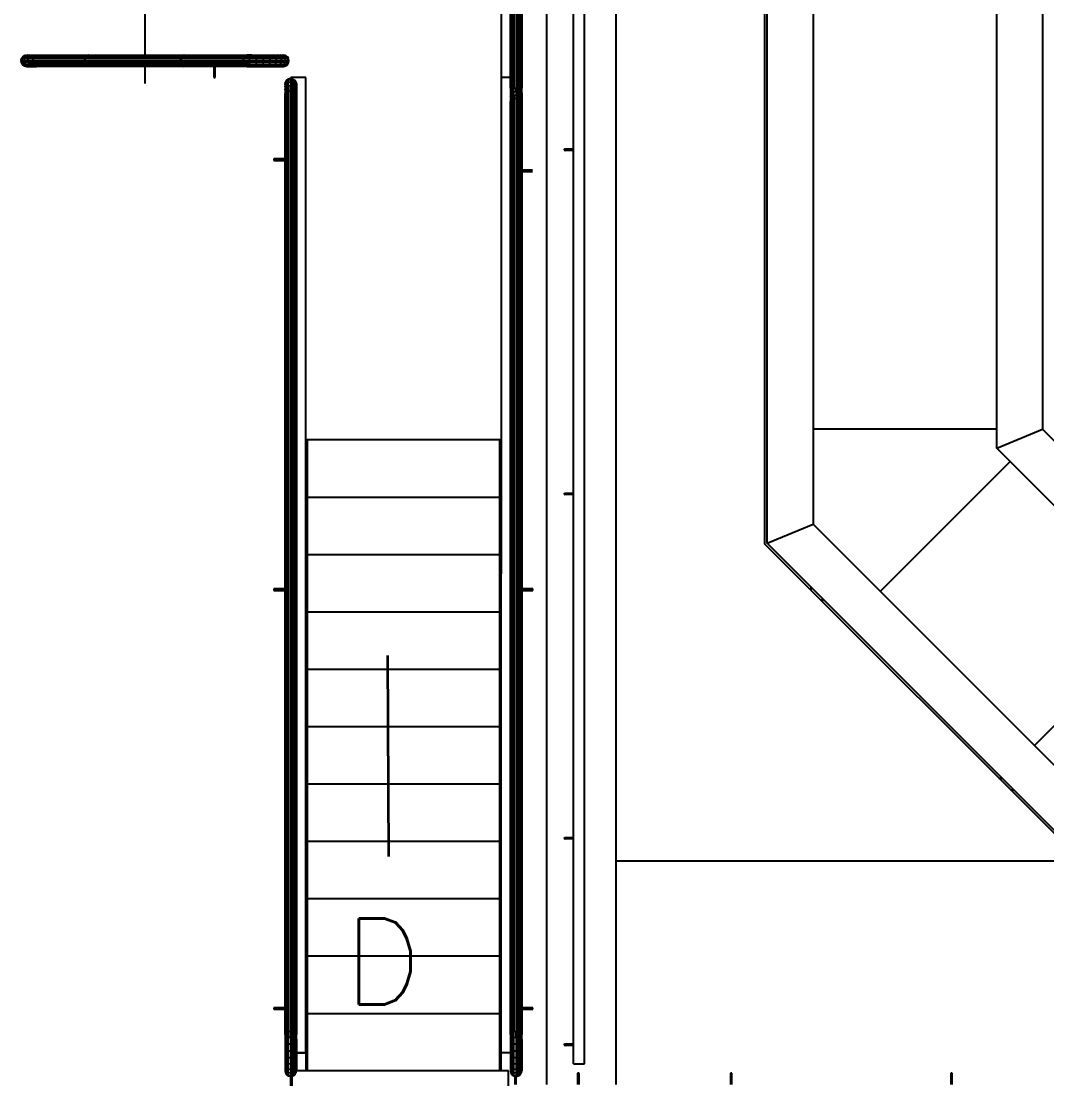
# Model space of a CAD drawing. Header units: metres. Extents: x 0 to 63075, y 0 to 44550.
# Drawn here: x 49963 to 50635, y 37847 to 38539 of the extents above; entities that cross this region are included whole.
import ezdxf
from ezdxf.enums import TextEntityAlignment as Align

# ---------------------------------------------------------------- set-up
doc = ezdxf.new("R2010")
doc.units = ezdxf.units.M
doc.header["$LTSCALE"] = 75
for name, color, linetype in [('GSB', 7, 'Continuous'), ('ML6', 1, 'Continuous'), ('SL1', 8, 'Continuous')]:
    doc.layers.add(name, color=color, linetype=linetype)
doc.styles.add('Arial', font='arial.ttf')
doc.styles.add('txt.shx-b', font='txt.shx')
doc.dimstyles.new('ANSI_FRACTIONAL_L', dxfattribs={"dimtxt": 0.18, "dimasz": 0.18, "dimexe": 0.18, "dimexo": 0.0625, "dimgap": 0.09, "dimtad": 0, "dimtih": 1, "dimtoh": 1, "dimdec": 4, "dimzin": 0, "dimdsep": 46, "dimtxsty": 'Standard', "dimcen": 0.09, "dimadec": 0, "dimazin": 0, "dimtfac": 1, "dimtdec": 4, "dimtofl": 0, "dimtmove": 0, "dimatfit": 3, "dimfxl": 1, "dimtolj": 1, "dimtzin": 0, "dimarcsym": 0})

# ---------------------------------------------------------------- blocks, each defined once
blk = doc.blocks.new('A$C6bae614f')
at = {"layer": 'SL1'}
for p, q in [((349169.8, 26820.8), (349170.6, 51103.7)), ((349470.6, 51103.7), (349469.8, 26820.8)), ((349285.9, 26911), (349286.7, 50755)), ((349334.1, 26911), (349334.9, 50738.9)), ((350129.9, 29179.3), (350130.2, 37263.3)), ((350330.2, 37180.4), (350329.9, 29262.2)), ((350119.9, 29175.2), (350120, 32795)), ((351129.9, 29593.5), (351130, 32505)), ((351330, 32275.5), (351329.9, 29676.4)), ((347420, 31306.1), (347420, 32239.1)), ((348971.4, 32240.2), (348971.4, 31208.1)), ((349011.5, 31162.8), (349011.5, 32163.6)), ((349013.4, 32163.6), (349013.4, 31162.8)), ((349018.7, 32163.6), (349018.7, 31162.8)), ((349026.6, 32163.6), (349026.6, 31162.8)), ((349035.9, 32163.6), (349035.9, 31162.8)), ((349045.3, 32163.6), (349045.2, 31162.8)), ((349053.2, 32163.6), (349053.2, 31162.8)), ((349058.5, 32163.6), (349058.5, 31162.8)), ((349060.3, 32163.6), (349060.3, 31162.8)), ((346881.1, 31291), (346886.4, 31298.9)), ((346884.5, 31291), (346889.7, 31298.9)), ((346886.4, 31298.9), (346894.3, 31304.2)), ((346889.7, 31298.9), (346886.4, 31298.9)), ((346889.7, 31298.9), (346897.4, 31304.2)), ((346889.7, 31298.9), (346899.4, 31298.9)), ((346894.3, 31304.2), (346903.6, 31306.1)), ((346897.4, 31304.2), (346894.3, 31304.2)), ((346894.7, 31291), (346899.4, 31298.9)), ((346897.4, 31304.2), (346906.4, 31306.1)), ((346897.4, 31304.2), (346906.4, 31304.2)), ((346899.4, 31298.9), (346906.4, 31304.2)), ((346899.4, 31298.9), (346915, 31298.9)), ((346906.4, 31306.1), (346903.6, 31306.1)), ((346906.4, 31304.2), (346914.7, 31306.1)), ((346906.4, 31306.1), (346914.7, 31306.1)), ((346906.4, 31304.2), (346921, 31304.2)), ((346911, 31291), (346915, 31298.9)), ((346914.7, 31306.1), (346928.1, 31306.1)), ((346915, 31298.9), (346921, 31304.2)), ((346915, 31298.9), (346935.6, 31298.9)), ((346921, 31304.2), (346928.1, 31306.1)), ((346921, 31304.2), (346940.2, 31304.2)), ((346928.1, 31306.1), (346945.6, 31306.1)), ((346932.6, 31291), (346935.6, 31298.9)), ((346935.6, 31298.9), (346940.2, 31304.2)), ((346935.6, 31298.9), (347160.7, 31298.9)), ((346940.2, 31304.2), (346945.6, 31306.1)), ((346940.2, 31304.2), (347165.3, 31304.2)), ((346945.6, 31306.1), (347170.7, 31306.1)), ((347157.6, 31291), (347160.7, 31298.9)), ((347159.4, 31291), (347162.6, 31298.9)), ((347160.7, 31298.9), (347165.3, 31304.2)), ((347160.7, 31298.9), (347162.6, 31298.9)), ((347162.6, 31298.9), (347167.4, 31304.2)), ((347162.6, 31298.9), (347577.3, 31298.9)), ((347165.3, 31304.2), (347170.7, 31306.1)), ((347165.3, 31304.2), (347167.4, 31304.2)), ((347167.4, 31304.2), (347173, 31306.1)), ((347167.4, 31304.2), (347582.1, 31304.2)), ((347173, 31306.1), (347170.7, 31306.1)), ((347173, 31306.1), (347587.7, 31306.1)), ((347574.1, 31291), (347577.3, 31298.9)), ((347574.8, 31291), (347577.9, 31298.9)), ((347578.6, 31298.9), (347575.4, 31291)), ((347577.3, 31298.9), (347582.1, 31304.2)), ((347577.9, 31298.9), (347577.3, 31298.9)), ((347577.9, 31298.9), (347578.6, 31298.9)), ((347583.3, 31304.2), (347578.6, 31298.9)), ((347578.6, 31298.9), (347852.4, 31299)), ((347582.1, 31304.2), (347587.7, 31306.1)), ((347582.1, 31304.2), (347582.6, 31304.2)), ((347582.6, 31304.2), (347588.2, 31306.1)), ((347582.6, 31304.2), (347583.3, 31304.2)), ((347583.3, 31304.2), (347857.1, 31304.2)), ((347588.2, 31306.1), (347587.7, 31306.1)), ((347588.8, 31306.1), (347588.2, 31306.1)), ((347588.8, 31306.1), (347862.6, 31306.1)), ((347849.3, 31291), (347852.4, 31299)), ((347852.4, 31299), (347857.1, 31304.2)), ((347877.4, 31299), (347852.4, 31299)), ((347857.1, 31304.2), (347862.6, 31306.1)), ((347880.4, 31304.3), (347857.1, 31304.2)), ((347884, 31306.1), (347862.6, 31306.1)), ((347875.4, 31291), (347877.4, 31299)), ((347877.4, 31299), (347880.4, 31304.3)), ((347877.4, 31299), (347905.1, 31299)), ((347880.4, 31304.3), (347884, 31306.1)), ((347880.4, 31304.3), (347906.2, 31304.3)), ((347884, 31306.1), (347907.5, 31306.1)), ((347904.3, 31291.1), (347905.1, 31299)), ((347905.1, 31299), (347906.2, 31304.3)), ((347905.1, 31299), (347933.7, 31299)), ((347906.2, 31304.3), (347907.5, 31306.1)), ((347906.2, 31304.3), (347932.9, 31304.3)), ((347907.5, 31306.1), (347931.9, 31306.1)), ((347931.9, 31306.1), (347955.7, 31306.1)), ((347932.9, 31304.3), (347931.9, 31306.1)), ((347933.7, 31299), (347932.9, 31304.3)), ((347932.9, 31304.3), (347958.9, 31304.3)), ((347933.7, 31299), (347961.6, 31299)), ((347934.2, 31291.1), (347933.7, 31299)), ((347958.9, 31304.3), (347955.7, 31306.1)), ((347955.7, 31306.1), (347977.5, 31306.1)), ((347958.9, 31304.3), (347982.7, 31304.3)), ((347961.6, 31299), (347958.9, 31304.3)), ((347961.6, 31299), (347987.1, 31299)), ((347963.4, 31291.1), (347961.6, 31299)), ((347982.7, 31304.3), (347977.5, 31306.1)), ((347977.5, 31306.1), (347996, 31306.1)), ((347987.1, 31299), (347982.7, 31304.3)), ((347982.7, 31304.3), (348002.9, 31304.3)), ((347990.1, 31291.1), (347987.1, 31299)), ((347987.1, 31299), (348008.8, 31299)), ((348002.9, 31304.3), (347996, 31306.1)), ((347996, 31306.1), (348010, 31306.1)), ((348002.9, 31304.3), (348018.2, 31304.3)), ((348008.8, 31299), (348002.9, 31304.3)), ((348012.7, 31291.1), (348008.8, 31299)), ((348008.8, 31299), (348025.2, 31299)), ((348018.2, 31304.3), (348010, 31306.1)), ((348010, 31306.1), (348018.8, 31306.1)), ((348018.2, 31304.3), (348027.8, 31304.3)), ((348025.2, 31299), (348018.2, 31304.3)), ((348018.8, 31306.1), (348021.7, 31306.1)), ((348027.8, 31304.3), (348018.8, 31306.1)), ((348031.1, 31304.3), (348021.7, 31306.1)), ((348029.9, 31291.1), (348025.2, 31299)), ((348025.2, 31299), (348035.5, 31299)), ((348027.8, 31304.3), (348031.1, 31304.3)), ((348035.5, 31299), (348027.8, 31304.3)), ((348039, 31299), (348031.1, 31304.3)), ((348035.5, 31299), (348039, 31299)), ((348040.6, 31291.1), (348035.5, 31299)), ((348044.3, 31291.1), (348039, 31299)), ((346879.2, 31281.7), (346881.1, 31291)), ((346879.2, 31281.6), (346879.2, 31281.7)), ((346882.7, 31281.7), (346879.2, 31281.7)), ((346881.1, 31272.3), (346879.2, 31281.7)), ((346879.2, 31281.6), (346881.1, 31272.2)), ((346884.5, 31291), (346881.1, 31291)), ((346881.1, 31272.2), (346881.1, 31272.3)), ((346884.5, 31272.3), (346881.1, 31272.3)), ((346886.4, 31264.4), (346881.1, 31272.3)), ((346881.1, 31272.2), (346886.4, 31264.3)), ((346882.7, 31281.7), (346884.5, 31291)), ((346884.5, 31272.3), (346882.7, 31281.7)), ((346882.7, 31281.7), (346893, 31281.7)), ((346884.5, 31291), (346894.7, 31291)), ((346889.7, 31264.4), (346884.5, 31272.3)), ((346894.7, 31272.3), (346884.5, 31272.3)), ((346886.4, 31264.3), (346886.4, 31264.4)), ((346889.7, 31264.4), (346886.4, 31264.4)), ((346894.3, 31259.1), (346886.4, 31264.4)), ((346886.4, 31264.3), (346894.3, 31259)), ((346897.4, 31259.1), (346889.7, 31264.4)), ((346889.7, 31264.4), (346899.4, 31264.4)), ((346893, 31281.7), (346894.7, 31291)), ((346893, 31281.7), (346909.6, 31281.7)), ((346894.7, 31272.3), (346893, 31281.7)), ((346894.3, 31259), (346894.3, 31259.1)), ((346897.4, 31259.1), (346894.3, 31259.1)), ((346903.6, 31257.3), (346894.3, 31259.1)), ((346894.3, 31259), (346903.6, 31257.2)), ((346894.7, 31291), (346911, 31291)), ((346899.4, 31264.4), (346894.7, 31272.3)), ((346911, 31272.3), (346894.7, 31272.3)), ((346897.4, 31259.1), (346906.4, 31259.1)), ((346906.4, 31257.3), (346897.4, 31259.1)), ((346906.4, 31259.1), (346899.4, 31264.4)), ((346899.4, 31264.4), (346915, 31264.4)), ((346903.6, 31257.3), (346903.6, 31257.2)), ((346903.6, 31257.2), (346904.1, 31257.3)), ((346903.6, 31257.3), (346906.4, 31257.3)), ((346914.7, 31257.3), (346906.4, 31259.1)), ((346906.4, 31259.1), (346921, 31259.1)), ((346906.4, 31257.3), (346914.7, 31257.3)), ((346909.6, 31281.7), (346911, 31291)), ((346911, 31272.3), (346909.6, 31281.7)), ((346909.6, 31281.7), (346931.5, 31281.7)), ((346911, 31291), (346932.6, 31291)), ((346915, 31264.4), (346911, 31272.3)), ((346911, 31272.3), (346932.6, 31272.3)), ((346914.7, 31257.3), (346928.1, 31257.3)), ((346915, 31264.4), (346935.6, 31264.4)), ((346921, 31259.1), (346915, 31264.4)), ((346928.1, 31257.3), (346921, 31259.1)), ((346921, 31259.1), (346940.2, 31259.1)), ((346928.1, 31257.3), (346945.6, 31257.3)), ((346931.5, 31281.7), (346932.6, 31291)), ((346932.6, 31272.3), (346931.5, 31281.7)), ((346931.5, 31281.7), (347156.5, 31281.7)), ((346932.6, 31291), (347157.6, 31291)), ((346932.6, 31272.3), (347157.6, 31272.3)), ((346935.6, 31264.4), (346932.6, 31272.3)), ((346935.6, 31264.4), (347160.7, 31264.4)), ((346940.2, 31259.1), (346935.6, 31264.4)), ((346945.6, 31257.3), (346940.2, 31259.1)), ((346940.2, 31259.1), (347165.3, 31259.1)), ((347170.7, 31257.3), (346945.6, 31257.3)), ((347156.5, 31281.7), (347157.6, 31291)), ((347156.5, 31281.7), (347158.3, 31281.7)), ((347157.6, 31272.3), (347156.5, 31281.7)), ((347157.6, 31291), (347159.4, 31291)), ((347157.6, 31272.3), (347159.4, 31272.3)), ((347160.7, 31264.4), (347157.6, 31272.3)), ((347158.3, 31281.7), (347159.4, 31291)), ((347158.3, 31281.7), (347573, 31281.7)), ((347159.4, 31272.3), (347158.3, 31281.7)), ((347159.4, 31291), (347574.1, 31291)), ((347159.4, 31272.3), (347574.1, 31272.3)), ((347162.6, 31264.4), (347159.4, 31272.3)), ((347165.3, 31259.1), (347160.7, 31264.4)), ((347160.7, 31264.4), (347162.6, 31264.4)), ((347162.6, 31264.4), (347577.3, 31264.4)), ((347167.4, 31259.1), (347162.6, 31264.4)), ((347165.3, 31259.1), (347167.4, 31259.1)), ((347170.7, 31257.3), (347165.3, 31259.1)), ((347167.4, 31259.1), (347582.1, 31259.1)), ((347173, 31257.3), (347167.4, 31259.1)), ((347173, 31257.3), (347170.7, 31257.3)), ((347587.7, 31257.3), (347173, 31257.3)), ((347420, 31182.6), (347420, 31257.3)), ((347573, 31281.7), (347574.1, 31291)), ((347573, 31281.7), (347574.3, 31281.7)), ((347574.1, 31272.3), (347573, 31281.7)), ((347575.3, 31273.6), (347573.9, 31273.6)), ((347575.3, 31273.6), (347573.9, 31273.6)), ((347574.1, 31291), (347575.4, 31291)), ((347574.1, 31291), (347574.8, 31291)), ((347577.3, 31264.4), (347574.1, 31272.3)), ((347575.4, 31291), (347574.3, 31281.7)), ((347574.3, 31281.7), (347575.4, 31272.3)), ((347574.3, 31281.7), (347848.2, 31281.7)), ((347575.4, 31291), (347849.3, 31291)), ((347575.4, 31272.3), (347849.3, 31272.4)), ((347575.4, 31272.3), (347578.6, 31264.4)), ((347576.4, 31266.7), (347577.7, 31266.7)), ((347577.3, 31264.4), (347578.6, 31264.4)), ((347582.1, 31259.1), (347577.3, 31264.4)), ((347578.6, 31264.4), (347852.4, 31264.5)), ((347578.6, 31264.4), (347583.3, 31259.1)), ((347582.1, 31259.1), (347583.3, 31259.1)), ((347587.7, 31257.3), (347582.1, 31259.1)), ((347583.3, 31259.1), (347857.1, 31259.2)), ((347583.3, 31259.1), (347588.8, 31257.3)), ((347588.2, 31257.4), (347587.7, 31257.3)), ((347862.6, 31257.3), (347588.8, 31257.3)), ((347661.1, 31267.2), (347661.1, 31265.2)), ((347661.1, 31265.2), (347663.3, 31265.2)), ((347718.3, 31257.3), (347718.3, 31208.1)), ((347724.6, 31208.1), (347724.6, 31257.3)), ((347848.2, 31281.7), (347849.3, 31291)), ((347849.3, 31272.4), (347848.2, 31281.7)), ((347874.7, 31281.7), (347848.2, 31281.7)), ((347875.4, 31291), (347849.3, 31291)), ((347875.4, 31272.4), (347849.3, 31272.4)), ((347852.4, 31264.5), (347849.3, 31272.4)), ((347857.1, 31259.2), (347852.4, 31264.5)), ((347877.4, 31264.5), (347852.4, 31264.5)), ((347862.6, 31257.3), (347857.1, 31259.2)), ((347880.4, 31259.2), (347857.1, 31259.2)), ((347862.6, 31257.3), (347884, 31257.3)), ((347874.7, 31281.7), (347875.4, 31291)), ((347874.7, 31281.7), (347904, 31281.7)), ((347875.4, 31272.4), (347874.7, 31281.7)), ((347875.4, 31291), (347904.3, 31291.1)), ((347904.3, 31272.4), (347875.4, 31272.4)), ((347877.4, 31264.5), (347875.4, 31272.4)), ((347880.4, 31259.2), (347877.4, 31264.5)), ((347877.4, 31264.5), (347905.1, 31264.5)), ((347884, 31257.3), (347880.4, 31259.2)), ((347880.4, 31259.2), (347906.2, 31259.2)), ((347884, 31257.3), (347907.5, 31257.3)), ((347904, 31281.7), (347904.3, 31291.1)), ((347904, 31281.7), (347934.4, 31281.7)), ((347904.3, 31272.4), (347904, 31281.7)), ((347904.3, 31291.1), (347934.2, 31291.1)), ((347934.2, 31272.4), (347904.3, 31272.4)), ((347905.1, 31264.5), (347904.3, 31272.4)), ((347905.1, 31264.5), (347933.7, 31264.5)), ((347906.2, 31259.2), (347905.1, 31264.5)), ((347906.2, 31259.2), (347932.9, 31259.2)), ((347907.5, 31257.3), (347906.2, 31259.2)), ((347907.5, 31257.3), (347931.9, 31257.3)), ((347931.9, 31257.3), (347932.9, 31259.2)), ((347931.9, 31257.3), (347955.7, 31257.3)), ((347932.9, 31259.2), (347933.7, 31264.5)), ((347932.9, 31259.2), (347958.9, 31259.2)), ((347933.7, 31264.5), (347934.2, 31272.4)), ((347933.7, 31264.5), (347961.6, 31264.5)), ((347934.2, 31291.1), (347963.4, 31291.1)), ((347934.4, 31281.7), (347934.2, 31291.1)), ((347934.2, 31272.4), (347934.4, 31281.7)), ((347963.4, 31272.4), (347934.2, 31272.4)), ((347934.4, 31281.7), (347964, 31281.7)), ((347955.7, 31257.3), (347958.9, 31259.2)), ((347955.7, 31257.3), (347977.5, 31257.3)), ((347958.9, 31259.2), (347961.6, 31264.5)), ((347958.9, 31259.2), (347982.7, 31259.2)), ((347961.6, 31264.5), (347963.4, 31272.4)), ((347961.6, 31264.5), (347987.1, 31264.5)), ((347964, 31281.7), (347963.4, 31291.1)), ((347963.4, 31291.1), (347990.1, 31291.1)), ((347963.4, 31272.4), (347964, 31281.7)), ((347990.1, 31272.4), (347963.4, 31272.4)), ((347964, 31281.7), (347991.1, 31281.7)), ((347977.5, 31257.3), (347982.7, 31259.2)), ((347977.5, 31257.3), (347996, 31257.3)), ((347982.7, 31259.2), (347987.1, 31264.5)), ((347982.7, 31259.2), (348002.9, 31259.2)), ((347987.1, 31264.5), (347990.1, 31272.4)), ((347987.1, 31264.5), (348008.8, 31264.5)), ((347990.1, 31291.1), (348012.7, 31291.1)), ((347991.1, 31281.7), (347990.1, 31291.1)), ((347990.1, 31272.4), (347991.1, 31281.7)), ((348012.7, 31272.4), (347990.1, 31272.4)), ((347991.1, 31281.7), (348014.1, 31281.7)), ((347996, 31257.3), (348002.9, 31259.2)), ((347996, 31257.3), (348010, 31257.3)), ((348002.9, 31259.2), (348008.8, 31264.5)), ((348002.9, 31259.2), (348018.2, 31259.2)), ((348008.8, 31264.5), (348012.7, 31272.4)), ((348008.8, 31264.5), (348025.2, 31264.5)), ((348010, 31257.3), (348018.2, 31259.2)), ((348010, 31257.3), (348018.8, 31257.3)), ((348012.7, 31291.1), (348029.9, 31291.1)), ((348014.1, 31281.7), (348012.7, 31291.1)), ((348012.7, 31272.4), (348014.1, 31281.7)), ((348029.9, 31272.4), (348012.7, 31272.4)), ((348014.1, 31281.7), (348031.5, 31281.7)), ((348018.2, 31259.2), (348025.2, 31264.5)), ((348018.2, 31259.2), (348027.8, 31259.2)), ((348018.8, 31257.3), (348027.8, 31259.2)), ((348018.8, 31257.3), (348021.8, 31257.3)), ((348021.8, 31257.3), (348031.1, 31259.2)), ((348025.2, 31264.5), (348029.9, 31272.4)), ((348025.2, 31264.5), (348035.5, 31264.5)), ((348027.8, 31259.2), (348035.5, 31264.5)), ((348027.8, 31259.2), (348031.1, 31259.2)), ((348029.9, 31291.1), (348040.6, 31291.1)), ((348031.5, 31281.7), (348029.9, 31291.1)), ((348029.9, 31272.4), (348031.5, 31281.7)), ((348040.6, 31272.4), (348029.9, 31272.4)), ((348031.1, 31259.2), (348039, 31264.5)), ((348031.5, 31281.7), (348042.4, 31281.7)), ((348035.5, 31264.5), (348040.6, 31272.4)), ((348035.5, 31264.5), (348039, 31264.5)), ((348039, 31264.5), (348044.3, 31272.4)), ((348040.6, 31291.1), (348044.3, 31291.1)), ((348042.4, 31281.7), (348040.6, 31291.1)), ((348040.6, 31272.4), (348042.4, 31281.7)), ((348040.6, 31272.4), (348044.3, 31272.4)), ((348042.4, 31281.7), (348046.1, 31281.7)), ((348046.1, 31281.7), (348044.3, 31291.1)), ((348044.3, 31272.4), (348046.1, 31281.7)), ((347718.3, 31208.1), (347724.6, 31208.1)), ((348053.9, 31203.7), (348053.9, 31208.1)), ((348120, 31208.1), (348053.9, 31208.1)), ((348119.8, 26958.1), (348120, 31208.1)), ((348970, 31208.1), (348969.8, 26880.6)), ((349011.5, 31208.1), (348970, 31208.1)), ((348031.4, 31188.7), (348029.5, 31179.3)), ((348029.5, 31179.3), (348029.6, 31178.8)), ((348029.6, 31179.3), (348029.5, 31179.3)), ((348029.6, 31179.3), (348031.5, 31188.7)), ((348029.6, 31176.5), (348031.5, 31185.6)), ((348029.6, 31179.3), (348029.6, 31176.5)), ((348029.6, 31168.3), (348031.5, 31176.6)), ((348029.6, 31176.5), (348029.6, 31168.3)), ((348029.6, 31168.3), (348029.6, 31155.2)), ((348029.6, 31155.2), (348031.5, 31162.2)), ((348036.6, 31196.6), (348031.4, 31188.7)), ((348031.4, 31188.7), (348031.5, 31188.7)), ((348031.5, 31188.7), (348036.7, 31196.6)), ((348031.5, 31185.6), (348036.7, 31193.3)), ((348031.5, 31185.6), (348031.5, 31188.7)), ((348031.5, 31185.6), (348031.5, 31176.6)), ((348031.5, 31176.6), (348036.7, 31183.7)), ((348031.5, 31176.6), (348031.5, 31162.2)), ((348031.5, 31162.2), (348036.7, 31168.2)), ((348031.5, 31162.2), (348031.5, 31143.2)), ((348044.6, 31201.9), (348036.6, 31196.6)), ((348036.6, 31196.6), (348036.7, 31196.6)), ((348036.7, 31196.6), (348044.7, 31201.9)), ((348036.7, 31193.3), (348044.7, 31198.4)), ((348036.7, 31193.3), (348036.7, 31196.6)), ((348036.7, 31193.3), (348036.7, 31183.7)), ((348036.7, 31183.7), (348044.7, 31188.4)), ((348036.7, 31183.7), (348036.7, 31168.2)), ((348036.7, 31168.2), (348044.7, 31172.2)), ((348036.7, 31168.2), (348036.7, 31147.8)), ((348053.9, 31203.7), (348044.6, 31201.9)), ((348044.6, 31201.9), (348044.7, 31201.9)), ((348044.7, 31201.9), (348054, 31203.7)), ((348044.7, 31198.4), (348044.7, 31201.9)), ((348044.7, 31198.4), (348054, 31200.3)), ((348044.7, 31188.4), (348044.7, 31198.4)), ((348044.7, 31188.4), (348054, 31190)), ((348044.7, 31172.2), (348044.7, 31188.4)), ((348044.7, 31172.2), (348054, 31173.7)), ((348044.7, 31172.2), (348044.7, 31150.9)), ((348053.9, 31203.7), (348054, 31203.7)), ((348054, 31200.3), (348054, 31203.7)), ((348054, 31203.7), (348063.3, 31201.9)), ((348054, 31200.3), (348063.3, 31198.4)), ((348054, 31200.3), (348054, 31190)), ((348054, 31190), (348063.3, 31188.4)), ((348054, 31190), (348054, 31173.7)), ((348054, 31173.7), (348063.3, 31172.2)), ((348054, 31173.7), (348054, 31152)), ((348063.3, 31201.9), (348071.3, 31196.6)), ((348063.3, 31198.4), (348063.3, 31201.9)), ((348063.3, 31198.4), (348071.3, 31193.3)), ((348063.3, 31198.4), (348063.3, 31188.4)), ((348063.3, 31188.4), (348063.3, 31172.2)), ((348063.3, 31188.4), (348071.3, 31183.7)), ((348063.3, 31172.2), (348063.3, 31150.9)), ((348063.3, 31172.2), (348071.3, 31168.2)), ((348071.3, 31196.6), (348076.5, 31188.7)), ((348071.3, 31193.3), (348071.3, 31196.6)), ((348071.3, 31193.3), (348071.3, 31183.7)), ((348071.3, 31193.3), (348076.5, 31185.6)), ((348071.3, 31183.7), (348076.5, 31176.6)), ((348071.3, 31183.7), (348071.3, 31168.2)), ((348071.3, 31168.2), (348071.3, 31147.8)), ((348071.3, 31168.2), (348076.5, 31162.2)), ((348076.5, 31188.7), (348078.4, 31179.3)), ((348076.5, 31185.6), (348076.5, 31188.7)), ((348076.5, 31185.6), (348076.5, 31176.6)), ((348076.5, 31185.6), (348078.4, 31176.5)), ((348076.5, 31176.6), (348076.5, 31162.2)), ((348076.5, 31176.6), (348078.4, 31168.3)), ((348076.5, 31162.2), (348076.5, 31143.2)), ((348076.5, 31162.2), (348078.4, 31155.2)), ((348078.4, 31176.5), (348078.4, 31179.3)), ((348078.4, 31176.5), (348078.4, 31168.3)), ((348078.4, 31168.3), (348078.4, 31155.2)), ((349011.5, 31162.8), (349011.5, 31142.2)), ((349011.5, 31162.8), (349013.4, 31162.8)), ((349013.4, 31144.1), (349013.4, 31162.8)), ((349013.4, 31162.8), (349018.7, 31162.8)), ((349018.7, 31162.8), (349026.6, 31162.8)), ((349018.7, 31145.7), (349018.7, 31162.8)), ((349026.6, 31146.8), (349026.6, 31162.8)), ((349026.6, 31162.8), (349035.9, 31162.8)), ((349035.9, 31162.8), (349045.2, 31162.8)), ((349035.9, 31147.2), (349035.9, 31162.8)), ((349045.2, 31146.8), (349045.2, 31162.8)), ((349045.2, 31162.8), (349053.2, 31162.8)), ((349053.2, 31162.8), (349058.5, 31162.8)), ((349053.2, 31145.7), (349053.2, 31162.8)), ((349058.5, 31144.1), (349058.5, 31162.8)), ((349058.5, 31162.8), (349060.3, 31162.8)), ((349060.3, 31142.2), (349060.3, 31162.8)), ((348029.5, 27039), (348029.6, 31137.8)), ((348029.6, 31155.2), (348029.6, 31137.8)), ((348029.6, 31137.8), (348031.5, 31143.2)), ((348031.5, 31143.2), (348031.3, 27044.5)), ((348031.5, 31143.2), (348036.7, 31147.8)), ((348036.7, 31147.8), (348036.6, 27049.1)), ((348036.7, 31147.8), (348044.7, 31150.9)), ((348044.7, 31150.9), (348044.5, 27052.2)), ((348044.7, 31150.9), (348054, 31152)), ((348054, 31152), (348053.9, 27053.3)), ((348054, 31152), (348063.3, 31150.9)), ((348063.3, 31150.9), (348063.2, 27052.2)), ((348063.3, 31150.9), (348071.3, 31147.8)), ((348071.3, 31147.8), (348071.1, 27049.1)), ((348071.3, 31147.8), (348076.5, 31143.2)), ((348076.5, 31143.2), (348076.4, 27044.5)), ((348076.5, 31143.2), (348078.4, 31137.8)), ((348078.4, 31137.8), (348078.3, 27039)), ((348078.4, 31155.2), (348078.4, 31137.8)), ((349011.5, 31142.2), (349013.4, 31144.1)), ((349011.5, 31142.2), (349011.5, 31122.4)), ((349011.5, 31122.4), (349013.4, 31126.2)), ((349011.5, 31122.4), (349011.5, 31104.4)), ((349013.4, 31144.1), (349018.7, 31145.7)), ((349013.4, 31144.1), (349013.4, 31126.2)), ((349013.4, 31126.2), (349018.7, 31129.4)), ((349013.4, 31126.2), (349013.4, 31109.8)), ((349013.4, 31109.8), (349018.7, 31114.5)), ((349018.7, 31114.5), (349018.5, 27049.1)), ((349018.7, 31145.7), (349026.6, 31146.8)), ((349018.7, 31145.7), (349018.7, 31129.4)), ((349018.7, 31129.4), (349026.6, 31131.5)), ((349018.7, 31129.4), (349018.7, 31114.5)), ((349018.7, 31114.5), (349026.6, 31117.6)), ((349026.6, 31117.6), (349026.4, 27052.2)), ((349026.6, 31146.8), (349035.9, 31147.2)), ((349026.6, 31131.5), (349026.6, 31146.8)), ((349026.6, 31131.5), (349035.9, 31132.3)), ((349026.6, 31131.5), (349026.6, 31117.6)), ((349026.6, 31117.6), (349035.9, 31118.7)), ((349035.9, 31118.7), (349035.8, 27053.3)), ((349035.9, 31147.2), (349035.9, 31132.3)), ((349035.9, 31147.2), (349045.2, 31146.8)), ((349035.9, 31132.3), (349045.2, 31131.5)), ((349035.9, 31132.3), (349035.9, 31118.7)), ((349035.9, 31118.7), (349045.2, 31117.6)), ((349045.2, 31117.6), (349045.1, 27052.2)), ((349045.2, 31146.8), (349053.2, 31145.7)), ((349045.2, 31146.8), (349045.2, 31131.5)), ((349045.2, 31117.6), (349045.2, 31131.5)), ((349045.2, 31131.5), (349053.2, 31129.4)), ((349053.2, 31114.5), (349045.2, 31117.6)), ((349045.3, 31131.5), (349045.3, 31117.6)), ((349053.2, 31115.4), (349051.7, 31115)), ((349053.2, 31114.5), (349053, 27049.1)), ((349053.2, 31145.7), (349053.2, 31129.4)), ((349053.2, 31145.7), (349058.5, 31144.1)), ((349053.2, 31129.4), (349058.5, 31126.2)), ((349053.2, 31129.4), (349053.2, 31114.5)), ((349053.2, 31114.5), (349058.5, 31109.8)), ((349058.5, 31144.1), (349058.5, 31126.2)), ((349058.5, 31144.1), (349060.3, 31142.2)), ((349058.5, 31126.2), (349060.3, 31122.4)), ((349058.5, 31126.2), (349058.5, 31109.8)), ((349060.3, 31142.2), (349060.3, 31122.4)), ((349060.3, 31122.4), (349060.3, 31104.4)), ((349011.4, 27039), (349011.5, 31104.4)), ((349011.5, 31104.4), (349013.4, 31109.8)), ((349013.4, 31109.8), (349013.2, 27044.5)), ((349058.5, 31109.8), (349058.3, 27044.5)), ((349058.5, 31109.8), (349060.3, 31104.4)), ((349060.3, 31104.4), (349060.2, 27039)), ((348037.6, 30911.1), (348037.6, 30909.8)), ((348038.7, 30911.1), (348037.6, 30911.1)), ((349246.4, 30897.2), (349286, 30897.2)), ((349246.4, 30894), (349246.4, 30897.2)), ((349286, 30890.9), (349249.6, 30890.9)), ((347980.4, 30853.9), (347980.4, 30847.6)), ((348029.6, 30853.9), (347980.4, 30853.9)), ((347980.4, 30847.6), (348029.6, 30847.6)), ((349052.3, 30862.3), (349051.2, 30862.3)), ((349052.3, 30861), (349052.3, 30862.3)), ((349107.6, 30805.2), (349060.3, 30805.2)), ((349060.3, 30798.8), (349107.6, 30798.8)), ((351129.9, 29676.4), (350329.9, 29676.4)), ((351129.9, 29593.5), (351329.9, 29676.4)), ((351329.9, 29676.4), (352001.3, 29005)), ((348119.9, 29630.6), (348124.9, 29630.6)), ((348124.9, 29630.6), (348124.8, 26880.6)), ((348124.9, 29630.6), (348124.8, 26880.6)), ((348124.9, 29630.6), (348969.9, 29630.6)), ((348964.8, 26880.6), (348964.9, 29630.6)), ((351918.4, 28805), (351129.9, 29593.5)), ((350622.8, 28969.3), (351188.5, 29534.9)), ((348119.9, 29380.6), (348124.9, 29380.6)), ((348124.9, 29380.6), (348969.9, 29380.6)), ((349246.4, 29394), (349246.4, 29397.2)), ((349246.4, 29397.2), (349286, 29397.2)), ((349286, 29390.9), (349249.6, 29390.9)), ((350129.9, 29179.3), (350329.9, 29262.2)), ((350329.9, 29262.2), (351587, 28005)), ((351504.2, 27805), (350129.9, 29179.3)), ((348119.9, 29130.6), (348124.9, 29130.6)), ((348124.9, 29130.6), (348969.9, 29130.6)), ((351500, 27795), (350119.9, 29175.2)), ((348037.5, 29037.4), (348037.5, 29036.1)), ((348038.6, 29037.4), (348037.5, 29037.4)), ((349052.3, 29037.3), (349051.2, 29037.3)), ((349052.3, 29036), (349052.3, 29037.3)), ((348029.5, 28980.2), (347980.3, 28980.2)), ((347980.3, 28980.2), (347980.3, 28973.9)), ((347980.3, 28973.9), (348029.5, 28973.9)), ((349109.4, 28980.2), (349060.2, 28980.2)), ((349060.2, 28973.8), (349109.4, 28973.8)), ((349109.4, 28973.8), (349109.4, 28980.2)), ((350319.9, 28989.3), (350319.9, 28975.2)), ((350369.9, 28939.3), (350369.9, 28925.2)), ((348119.9, 28880.6), (348124.9, 28880.6)), ((348124.9, 28880.6), (348969.9, 28880.6)), ((351859.8, 28863.6), (351294.1, 28297.9)), ((348119.9, 28630.6), (348124.9, 28630.6)), ((348124.9, 28630.6), (348969.9, 28630.6)), ((348119.9, 28380.6), (348124.9, 28380.6)), ((348124.9, 28380.6), (348969.9, 28380.6)), ((348119.9, 28130.6), (348124.9, 28130.6)), ((348124.9, 28130.6), (348969.9, 28130.6)), ((351140, 28155), (351154.2, 28155)), ((351190, 28105), (351204.2, 28105)), ((349246.4, 27897.2), (349285.9, 27897.2)), ((349246.4, 27894), (349246.4, 27897.2)), ((349285.9, 27890.9), (349249.5, 27890.9)), ((348119.9, 27880.6), (348124.8, 27880.6)), ((348124.9, 27880.6), (348969.9, 27880.6)), ((349469.8, 27795.1), (351500, 27795)), ((348119.8, 27630.6), (348124.8, 27630.6)), ((348124.8, 27630.6), (348969.8, 27630.6)), ((348119.8, 27380.6), (348124.8, 27380.6)), ((348124.8, 27380.6), (348969.8, 27380.6)), ((348037.4, 27212.4), (348037.4, 27211.1)), ((348038.6, 27212.4), (348037.4, 27212.4)), ((349052.2, 27212.3), (349051.1, 27212.3)), ((349052.2, 27211), (349052.2, 27212.3)), ((347980.3, 27155.2), (347980.3, 27148.9)), ((348029.5, 27155.2), (347980.3, 27155.2)), ((347980.3, 27148.9), (348029.5, 27148.9)), ((349109.4, 27155.2), (349060.2, 27155.2)), ((349060.2, 27148.8), (349109.4, 27148.8)), ((349109.4, 27148.8), (349109.4, 27155.2)), ((348119.8, 27130.6), (348124.8, 27130.6)), ((348124.8, 27130.6), (348969.8, 27130.6)), ((348029.5, 27039), (348031.3, 27044.5)), ((348029.5, 27039), (348029.5, 27017.7)), ((348029.5, 27017.7), (348031.3, 27021.2)), ((348029.5, 27017.7), (348029.5, 26994.2)), ((348031.3, 27044.5), (348036.6, 27049.1)), ((348031.3, 27021.2), (348031.3, 27044.5)), ((348031.3, 27021.2), (348036.6, 27024.1)), ((348031.3, 27021.2), (348031.3, 26995.5)), ((348036.6, 27049.1), (348044.5, 27052.2)), ((348036.6, 27024.1), (348036.6, 27049.1)), ((348036.6, 27024.1), (348044.5, 27026.1)), ((348036.6, 27024.1), (348036.6, 26996.5)), ((348044.5, 27052.2), (348053.9, 27053.3)), ((348044.5, 27026.1), (348044.5, 27052.2)), ((348044.5, 27026.1), (348053.9, 27026.8)), ((348044.5, 26997.2), (348044.5, 27026.1)), ((348053.9, 27026.8), (348053.9, 27053.3)), ((348053.9, 27053.3), (348063.2, 27052.2)), ((348053.9, 27026.8), (348063.2, 27026.1)), ((348053.9, 27026.8), (348053.9, 26997.5)), ((348063.2, 27052.2), (348071.1, 27049.1)), ((348063.2, 27026.1), (348063.2, 27052.2)), ((348063.2, 27026.1), (348071.1, 27024.1)), ((348063.2, 27026.1), (348063.2, 26997.2)), ((348071.1, 27049.1), (348076.4, 27044.5)), ((348071.1, 27024.1), (348071.1, 27049.1)), ((348071.1, 27024.1), (348071.1, 26996.5)), ((348071.1, 27024.1), (348076.4, 27021.2)), ((348076.4, 27044.5), (348078.3, 27039)), ((348076.4, 27021.2), (348076.4, 27044.5)), ((348076.4, 27021.2), (348078.3, 27017.7)), ((348076.4, 27021.2), (348076.4, 26995.5)), ((348078.3, 27017.7), (348078.3, 27039)), ((348078.3, 27017.7), (348078.3, 26994.2)), ((349011.4, 27039), (349013.2, 27044.5)), ((349011.4, 27039), (349011.4, 27017.7)), ((349011.4, 27017.7), (349013.2, 27021.1)), ((349011.4, 27017.7), (349011.4, 26994.2)), ((349013.2, 27044.5), (349018.5, 27049.1)), ((349013.2, 27021.1), (349013.2, 27044.5)), ((349013.2, 27021.1), (349018.5, 27024.1)), ((349013.2, 27021.1), (349013.2, 26995.4)), ((349018.5, 27049.1), (349026.4, 27052.2)), ((349018.5, 27024.1), (349018.5, 27049.1)), ((349018.5, 27024.1), (349026.4, 27026)), ((349018.5, 27024.1), (349018.5, 26996.5)), ((349026.4, 27052.2), (349035.8, 27053.3)), ((349026.4, 27026), (349026.4, 27052.2)), ((349026.4, 27026), (349035.8, 27026.7)), ((349026.4, 26997.2), (349026.4, 27026)), ((349035.8, 27026.7), (349035.8, 27053.3)), ((349035.8, 27053.3), (349045.1, 27052.2)), ((349035.8, 27026.7), (349045.1, 27026)), ((349035.8, 27026.7), (349035.8, 26997.5)), ((349045.1, 27052.2), (349053, 27049.1)), ((349045.1, 27026), (349045.1, 27052.2)), ((349045.1, 27026), (349053, 27024.1)), ((349045.1, 27026), (349045.1, 26997.2)), ((349053, 27049.1), (349058.3, 27044.5)), ((349053, 27024.1), (349053, 27049.1)), ((349053, 27024.1), (349053, 26996.5)), ((349053, 27024.1), (349058.3, 27021.1)), ((349058.3, 27044.5), (349060.2, 27039)), ((349058.3, 27021.1), (349058.3, 27044.5)), ((349058.3, 27021.1), (349060.2, 27017.7)), ((349058.3, 27021.1), (349058.3, 26995.4)), ((349060.2, 27017.7), (349060.2, 27039)), ((349060.2, 27017.7), (349060.2, 26994.2)), ((348029.5, 26994.2), (348031.3, 26995.5)), ((348029.5, 26994.2), (348029.5, 26969.9)), ((348029.5, 26969.9), (348029.5, 26946.2)), ((348029.5, 26969.9), (348031.3, 26968.9)), ((348031.3, 26995.5), (348036.6, 26996.5)), ((348031.3, 26995.5), (348031.3, 26968.9)), ((348031.3, 26968.9), (348031.3, 26943)), ((348031.3, 26968.9), (348036.6, 26968)), ((348036.6, 26996.5), (348044.5, 26997.2)), ((348036.6, 26996.5), (348036.6, 26968)), ((348036.6, 26968), (348044.5, 26967.4)), ((348036.6, 26968), (348036.6, 26940.2)), ((348044.5, 26997.2), (348053.9, 26997.5)), ((348044.5, 26967.4), (348044.5, 26997.2)), ((348044.5, 26938.4), (348044.5, 26967.4)), ((348044.5, 26967.4), (348053.9, 26967.2)), ((348053.9, 26997.5), (348053.9, 26967.2)), ((348053.9, 26997.5), (348063.2, 26997.2)), ((348053.9, 26967.2), (348063.2, 26967.4)), ((348053.9, 26967.2), (348053.9, 26937.8)), ((348063.2, 26997.2), (348071.1, 26996.5)), ((348063.2, 26997.2), (348063.2, 26967.4)), ((348063.2, 26967.4), (348071.1, 26968)), ((348063.2, 26967.4), (348063.2, 26938.4)), ((348071.1, 26996.5), (348076.4, 26995.5)), ((348071.1, 26996.5), (348071.1, 26968)), ((348071.1, 26968), (348076.4, 26968.9)), ((348071.1, 26968), (348071.1, 26940.2)), ((348076.4, 26995.5), (348076.4, 26968.9)), ((348076.4, 26995.5), (348078.3, 26994.2)), ((348076.4, 26968.9), (348078.3, 26969.9)), ((348076.4, 26968.9), (348076.4, 26943)), ((348078.3, 26994.2), (348078.3, 26969.9)), ((348078.3, 26969.9), (348078.3, 26946.2)), ((349011.4, 26994.2), (349013.2, 26995.4)), ((349011.4, 26994.2), (349011.4, 26969.8)), ((349011.4, 26969.8), (349011.4, 26946.1)), ((349011.4, 26969.8), (349013.2, 26968.8)), ((349013.2, 26995.4), (349018.5, 26996.5)), ((349013.2, 26995.4), (349013.2, 26968.8)), ((349013.2, 26968.8), (349013.2, 26942.9)), ((349013.2, 26968.8), (349018.5, 26968)), ((349018.5, 26996.5), (349026.4, 26997.2)), ((349018.5, 26996.5), (349018.5, 26968)), ((349018.5, 26968), (349026.4, 26967.4)), ((349018.5, 26968), (349018.5, 26940.2)), ((349026.4, 26997.2), (349035.8, 26997.5)), ((349026.4, 26967.4), (349026.4, 26997.2)), ((349026.4, 26938.4), (349026.4, 26967.4)), ((349026.4, 26967.4), (349035.8, 26967.2)), ((349035.8, 26997.5), (349035.8, 26967.2)), ((349035.8, 26997.5), (349045.1, 26997.2)), ((349035.8, 26967.2), (349045.1, 26967.4)), ((349035.8, 26967.2), (349035.8, 26937.7)), ((349045.1, 26997.2), (349053, 26996.5)), ((349045.1, 26997.2), (349045.1, 26967.4)), ((349045.1, 26967.4), (349053, 26968)), ((349045.1, 26967.4), (349045.1, 26938.4)), ((349053, 26996.5), (349058.3, 26995.4)), ((349053, 26996.5), (349053, 26968)), ((349053, 26968), (349058.3, 26968.8)), ((349053, 26968), (349053, 26940.2)), ((349058.3, 26995.4), (349060.2, 26994.2)), ((349058.3, 26995.4), (349058.3, 26968.8)), ((349058.3, 26968.8), (349060.2, 26969.8)), ((349058.3, 26968.8), (349058.3, 26942.9)), ((349060.2, 26994.2), (349060.2, 26969.8)), ((349060.2, 26969.8), (349060.2, 26946.1)), ((349246.3, 26994), (349246.3, 26997.2)), ((349246.3, 26997.2), (349285.9, 26997.2)), ((349285.9, 26990.9), (349249.5, 26990.9)), ((348029.5, 26946.2), (348029.5, 26924.5)), ((348029.5, 26946.2), (348031.3, 26943)), ((348029.5, 26924.5), (348029.5, 26906.2)), ((348029.5, 26924.5), (348031.3, 26919.3)), ((348031.3, 26943), (348031.3, 26919.3)), ((348031.3, 26943), (348036.6, 26940.2)), ((348031.3, 26919.3), (348031.3, 26899.2)), ((348031.3, 26919.3), (348036.6, 26914.8)), ((348036.6, 26940.2), (348036.6, 26914.8)), ((348036.6, 26940.2), (348044.5, 26938.4)), ((348044.5, 26938.4), (348053.9, 26937.8)), ((348044.5, 26911.9), (348044.5, 26938.4)), ((348053.9, 26937.8), (348063.2, 26938.4)), ((348053.9, 26937.8), (348053.9, 26910.8)), ((348063.2, 26938.4), (348071.1, 26940.2)), ((348063.2, 26938.4), (348063.2, 26911.9)), ((348071.1, 26940.2), (348076.4, 26943)), ((348071.1, 26940.2), (348071.1, 26914.8)), ((348071.1, 26914.8), (348076.4, 26919.3)), ((348076.4, 26943), (348078.3, 26946.2)), ((348076.4, 26943), (348076.4, 26919.3)), ((348076.4, 26919.3), (348078.3, 26924.5)), ((348076.4, 26919.3), (348076.4, 26899.2)), ((348119.8, 26958.1), (348078.3, 26958.1)), ((348078.3, 26958.1), (348119.8, 26958.1)), ((348078.3, 26946.2), (348078.3, 26924.5)), ((348078.3, 26924.5), (348078.3, 26906.2)), ((348113.7, 26958.1), (348113.7, 26958.1)), ((348119.8, 26958.1), (348119.8, 26880.6)), ((348119.8, 26958.1), (348119.8, 26958.1)), ((349011.4, 26958.1), (348969.8, 26958.1)), ((349011.4, 26946.1), (349011.4, 26924.5)), ((349011.4, 26946.1), (349013.2, 26942.9)), ((349011.4, 26924.5), (349011.4, 26906.2)), ((349011.4, 26924.5), (349013.2, 26919.3)), ((349013.2, 26942.9), (349013.2, 26919.3)), ((349013.2, 26942.9), (349018.5, 26940.2)), ((349013.2, 26919.3), (349013.2, 26899.2)), ((349013.2, 26919.3), (349018.5, 26914.8)), ((349018.5, 26940.2), (349018.5, 26914.8)), ((349018.5, 26940.2), (349026.4, 26938.4)), ((349026.4, 26938.4), (349035.8, 26937.7)), ((349026.4, 26911.9), (349026.4, 26938.4)), ((349035.8, 26937.7), (349045.1, 26938.4)), ((349035.8, 26937.7), (349035.8, 26910.8)), ((349045.1, 26938.4), (349053, 26940.2)), ((349045.1, 26938.4), (349045.1, 26911.8)), ((349053, 26940.2), (349058.3, 26942.9)), ((349053, 26940.2), (349053, 26914.8)), ((349053, 26914.8), (349058.3, 26919.3)), ((349058.3, 26942.9), (349060.2, 26946.1)), ((349058.3, 26942.9), (349058.3, 26919.3)), ((349058.3, 26919.3), (349060.2, 26924.5)), ((349058.3, 26919.3), (349058.3, 26899.2)), ((349060.2, 26946.1), (349060.2, 26924.5)), ((349060.2, 26924.5), (349060.2, 26906.2)), ((348029.5, 26906.2), (348031.3, 26899.2)), ((348029.5, 26906.2), (348029.5, 26892.3)), ((348029.5, 26892.3), (348029.5, 26883.6)), ((348029.5, 26892.3), (348031.3, 26884)), ((348029.5, 26883.6), (348031.3, 26874.5)), ((348029.5, 26883.6), (348029.5, 26880.6)), ((348029.5, 26880.6), (348031.3, 26871.3)), ((348031.3, 26899.2), (348031.3, 26884)), ((348031.3, 26899.2), (348036.6, 26893.4)), ((348031.3, 26884), (348036.6, 26877)), ((348031.3, 26884), (348031.3, 26874.5)), ((348031.3, 26874.5), (348036.6, 26866.8)), ((348031.3, 26874.5), (348031.3, 26871.3)), ((348031.3, 26871.3), (348031.3, 26871.3)), ((348031.3, 26871.3), (348036.6, 26863.3)), ((348031.3, 26871.3), (348036.6, 26863.3)), ((348036.6, 26914.8), (348044.5, 26911.9)), ((348036.6, 26914.8), (348036.6, 26893.4)), ((348036.6, 26893.4), (348036.6, 26877)), ((348036.6, 26893.4), (348044.5, 26889.4)), ((348036.6, 26877), (348044.5, 26872.3)), ((348036.6, 26877), (348036.6, 26866.8)), ((348044.5, 26911.9), (348053.9, 26910.8)), ((348044.5, 26889.4), (348044.5, 26911.9)), ((348044.5, 26889.4), (348053.9, 26888)), ((348044.5, 26872.3), (348044.5, 26889.4)), ((348044.5, 26861.7), (348044.5, 26872.3)), ((348044.5, 26872.3), (348053.9, 26870.7)), ((348053.9, 26910.8), (348063.2, 26911.9)), ((348053.9, 26910.8), (348053.9, 26888)), ((348053.9, 26888), (348063.2, 26889.4)), ((348053.9, 26888), (348053.9, 26870.7)), ((348053.9, 26870.7), (348063.2, 26872.3)), ((348063.2, 26911.9), (348071.1, 26914.8)), ((348063.2, 26911.9), (348063.2, 26889.4)), ((348063.2, 26889.4), (348071.1, 26893.4)), ((348063.2, 26889.4), (348063.2, 26872.3)), ((348063.2, 26872.3), (348071.1, 26877)), ((348063.2, 26872.3), (348063.2, 26861.7)), ((348071.1, 26914.8), (348071.1, 26893.4)), ((348071.1, 26893.4), (348076.4, 26899.2)), ((348071.1, 26893.4), (348071.1, 26877)), ((348071.1, 26877), (348076.4, 26884)), ((348071.1, 26877), (348071.1, 26866.8)), ((348071.1, 26866.8), (348076.4, 26874.5)), ((348071.1, 26863.3), (348076.4, 26871.3)), ((348071.1, 26863.3), (348076.4, 26871.3)), ((348076.4, 26899.2), (348078.3, 26906.2)), ((348076.4, 26899.2), (348076.4, 26884)), ((348076.4, 26884), (348078.3, 26892.3)), ((348076.4, 26884), (348076.4, 26874.5)), ((348076.4, 26874.5), (348078.3, 26883.6)), ((348076.4, 26871.3), (348078.3, 26880.6)), ((348076.4, 26874.5), (348076.4, 26871.3)), ((348076.4, 26871.3), (348076.4, 26871.3)), ((348078.3, 26906.2), (348078.3, 26892.3)), ((348078.3, 26892.3), (348078.3, 26883.6)), ((348078.3, 26883.6), (348078.3, 26880.6)), ((349002.8, 26880.6), (348078.3, 26880.6)), ((349002.7, 25726.3), (349002.8, 26880.6)), ((349011.4, 26906.2), (349013.2, 26899.2)), ((349011.4, 26906.2), (349011.4, 26892.2)), ((349011.4, 26892.2), (349011.4, 26883.5)), ((349011.4, 26892.2), (349013.2, 26884)), ((349011.4, 26883.5), (349013.2, 26874.5)), ((349011.4, 26883.5), (349011.4, 26880.6)), ((349011.4, 26880.6), (349013.2, 26871.2)), ((349013.2, 26899.2), (349013.2, 26884)), ((349013.2, 26899.2), (349018.5, 26893.3)), ((349013.2, 26884), (349018.5, 26877)), ((349013.2, 26884), (349013.2, 26874.5)), ((349013.2, 26874.5), (349018.5, 26866.8)), ((349013.2, 26874.5), (349013.2, 26871.2)), ((349018.5, 26914.8), (349026.4, 26911.9)), ((349018.5, 26914.8), (349018.5, 26893.3)), ((349018.5, 26893.3), (349018.5, 26877)), ((349018.5, 26893.3), (349026.4, 26889.4)), ((349018.5, 26877), (349026.4, 26872.3)), ((349018.5, 26877), (349018.5, 26866.8)), ((349026.4, 26911.9), (349035.8, 26910.8)), ((349026.4, 26889.4), (349026.4, 26911.9)), ((349026.4, 26889.4), (349035.8, 26888)), ((349026.4, 26872.3), (349026.4, 26889.4)), ((349026.4, 26861.7), (349026.4, 26872.3)), ((349026.4, 26872.3), (349035.8, 26870.7)), ((349035.8, 26910.8), (349045.1, 26911.8)), ((349035.8, 26910.8), (349035.8, 26888)), ((349035.8, 26888), (349045.1, 26889.4)), ((349035.8, 26888), (349035.8, 26870.7)), ((349035.8, 26870.7), (349045.1, 26872.3)), ((349045.1, 26911.8), (349053, 26914.8)), ((349045.1, 26911.8), (349045.1, 26889.4)), ((349045.1, 26889.4), (349053, 26893.3)), ((349045.1, 26889.4), (349045.1, 26872.3)), ((349045.1, 26872.3), (349053, 26877)), ((349045.1, 26872.3), (349045.1, 26861.7)), ((349053, 26914.8), (349053, 26893.3)), ((349053, 26893.3), (349058.3, 26899.2)), ((349053, 26893.3), (349053, 26877)), ((349053, 26877), (349058.3, 26884)), ((349053, 26877), (349053, 26866.8)), ((349053, 26866.8), (349058.3, 26874.5)), ((349058.3, 26899.2), (349060.2, 26906.2)), ((349058.3, 26899.2), (349058.3, 26884)), ((349058.3, 26884), (349060.2, 26892.2)), ((349058.3, 26884), (349058.3, 26874.5)), ((349058.3, 26874.5), (349060.2, 26883.5)), ((349058.3, 26871.2), (349060.2, 26880.6)), ((349058.3, 26874.5), (349058.3, 26871.2)), ((349060.2, 26906.2), (349060.2, 26892.2)), ((349060.2, 26892.2), (349060.2, 26883.5)), ((349060.2, 26883.5), (349060.2, 26880.6)), ((349285.9, 26911), (349334.1, 26911)), ((348036.6, 26866.8), (348036.6, 26863.3)), ((348036.6, 26866.8), (348044.5, 26861.7)), ((348036.6, 26863.3), (348036.6, 26863.3)), ((348036.6, 26863.3), (348044.5, 26858.1)), ((348036.6, 26863.3), (348044.5, 26858.1)), ((348044.5, 26861.7), (348053.9, 26859.9)), ((348044.5, 26861.7), (348044.5, 26858.1)), ((348044.5, 26858.1), (348044.5, 26858.1)), ((348044.5, 26858.1), (348053.8, 26856.2)), ((348044.5, 26858.1), (348053.9, 26856.2)), ((348053.8, 26851.4), (348053.8, 26856.2)), ((348053.8, 26813), (348053.8, 26851.4)), ((348058.6, 26851.4), (348053.8, 26851.4)), ((348053.9, 26870.7), (348053.9, 26859.9)), ((348053.9, 26859.9), (348063.2, 26861.7)), ((348053.9, 26859.9), (348053.9, 26856.2)), ((348053.9, 26856.2), (348063.2, 26858.1)), ((348058.6, 26857.1), (348063.2, 26858.1)), ((348058.6, 26857.1), (348058.6, 26851.4)), ((348058.6, 26851.4), (348058.6, 26812.1)), ((348063.2, 26861.7), (348071.1, 26866.8)), ((348063.2, 26858.1), (348071.1, 26863.3)), ((348063.2, 26858.1), (348071.1, 26863.3)), ((348063.2, 26861.7), (348063.2, 26858.1)), ((348063.2, 26858.1), (348063.2, 26858.1)), ((348071.1, 26866.8), (348071.1, 26863.3)), ((348071.1, 26863.3), (348071.1, 26863.3)), ((349013.2, 26871.2), (349018.5, 26863.3)), ((349018.5, 26866.8), (349018.5, 26863.3)), ((349018.5, 26866.8), (349026.4, 26861.7)), ((349018.5, 26863.3), (349026.4, 26858)), ((349026.4, 26861.7), (349035.8, 26859.8)), ((349026.4, 26861.7), (349026.4, 26858)), ((349026.4, 26858), (349035.8, 26856.2)), ((349031.1, 26851.4), (349031.1, 26857.1)), ((349031.1, 26820), (349031.1, 26857.1)), ((349035.9, 26851.4), (349031.1, 26851.4)), ((349035.5, 26820.9), (349035.9, 26845.4)), ((349035.8, 26870.7), (349035.8, 26859.8)), ((349035.8, 26859.8), (349045.1, 26861.7)), ((349035.8, 26859.8), (349035.8, 26856.2)), ((349035.8, 26856.2), (349045.1, 26858)), ((349035.9, 26856.2), (349035.9, 26851.4)), ((349035.9, 26845.4), (349035.9, 26851.4)), ((349045.1, 26861.7), (349053, 26866.8)), ((349045.1, 26858), (349053, 26863.3)), ((349045.1, 26861.7), (349045.1, 26858)), ((349053, 26863.3), (349058.3, 26871.2)), ((349053, 26866.8), (349053, 26863.3)), ((349303.8, 26870.1), (349303.8, 26820.8)), ((349310.2, 26870.1), (349303.8, 26870.1)), ((349310.2, 26820.8), (349310.2, 26870.1)), ((349969.8, 26870.1), (349969.8, 26820.8)), ((349976.2, 26870.1), (349969.8, 26870.1)), ((349976.2, 26820.8), (349976.2, 26870.1)), ((350929.8, 26870.1), (350929.8, 26820.9)), ((350936.2, 26870.1), (350929.8, 26870.1)), ((350936.2, 26820.9), (350936.2, 26870.1))]:
    blk.add_line(p, q, dxfattribs=at)
for centre in [(349249.6, 30894), (349249.6, 29394), (349249.5, 27894), (349249.5, 26994)]:
    blk.add_arc(centre, 3.17, 179.9981, 269.9981, dxfattribs=at)
at = {"layer": 'SL1', "style": 'txt.shx-b'}
blk.add_text('D', height=375, rotation=359.9981, dxfattribs=at).set_placement((348285.8, 27544.5), align=Align.TOP_LEFT)
at = {"layer": 'SL1'}
blk.add_leader([(348475.9, 28689.3), (348479.8, 27814.7)], dimstyle='ANSI_FRACTIONAL_L', override={"dimscale": 1, "dimtxt": 3.175, "dimasz": 3.175, "dimgap": 1.5875, "dimtad": 1, "dimtxsty": 'Arial', "dimlwd": 35}, dxfattribs=at)
blk = doc.blocks.new('zw$15D4')
at = {"layer": 'ML6', "xscale": 0.2502808837766805, "yscale": 0.2502808837766805, "zscale": 0.2502808837766805}
blk.add_blockref('A$C6bae614f', (-85544.7, -3177.3), dxfattribs=at)

msp = doc.modelspace()

# ---------------------------------------------------------------- block references
at = {"layer": 'GSB', "xscale": 0.6000000000000068, "yscale": 0.6000000000000068, "zscale": 0.6000000000000068}
msp.add_blockref('zw$15D4', (49200, 35721.63), dxfattribs=at)

doc.saveas('drawing.dxf')
